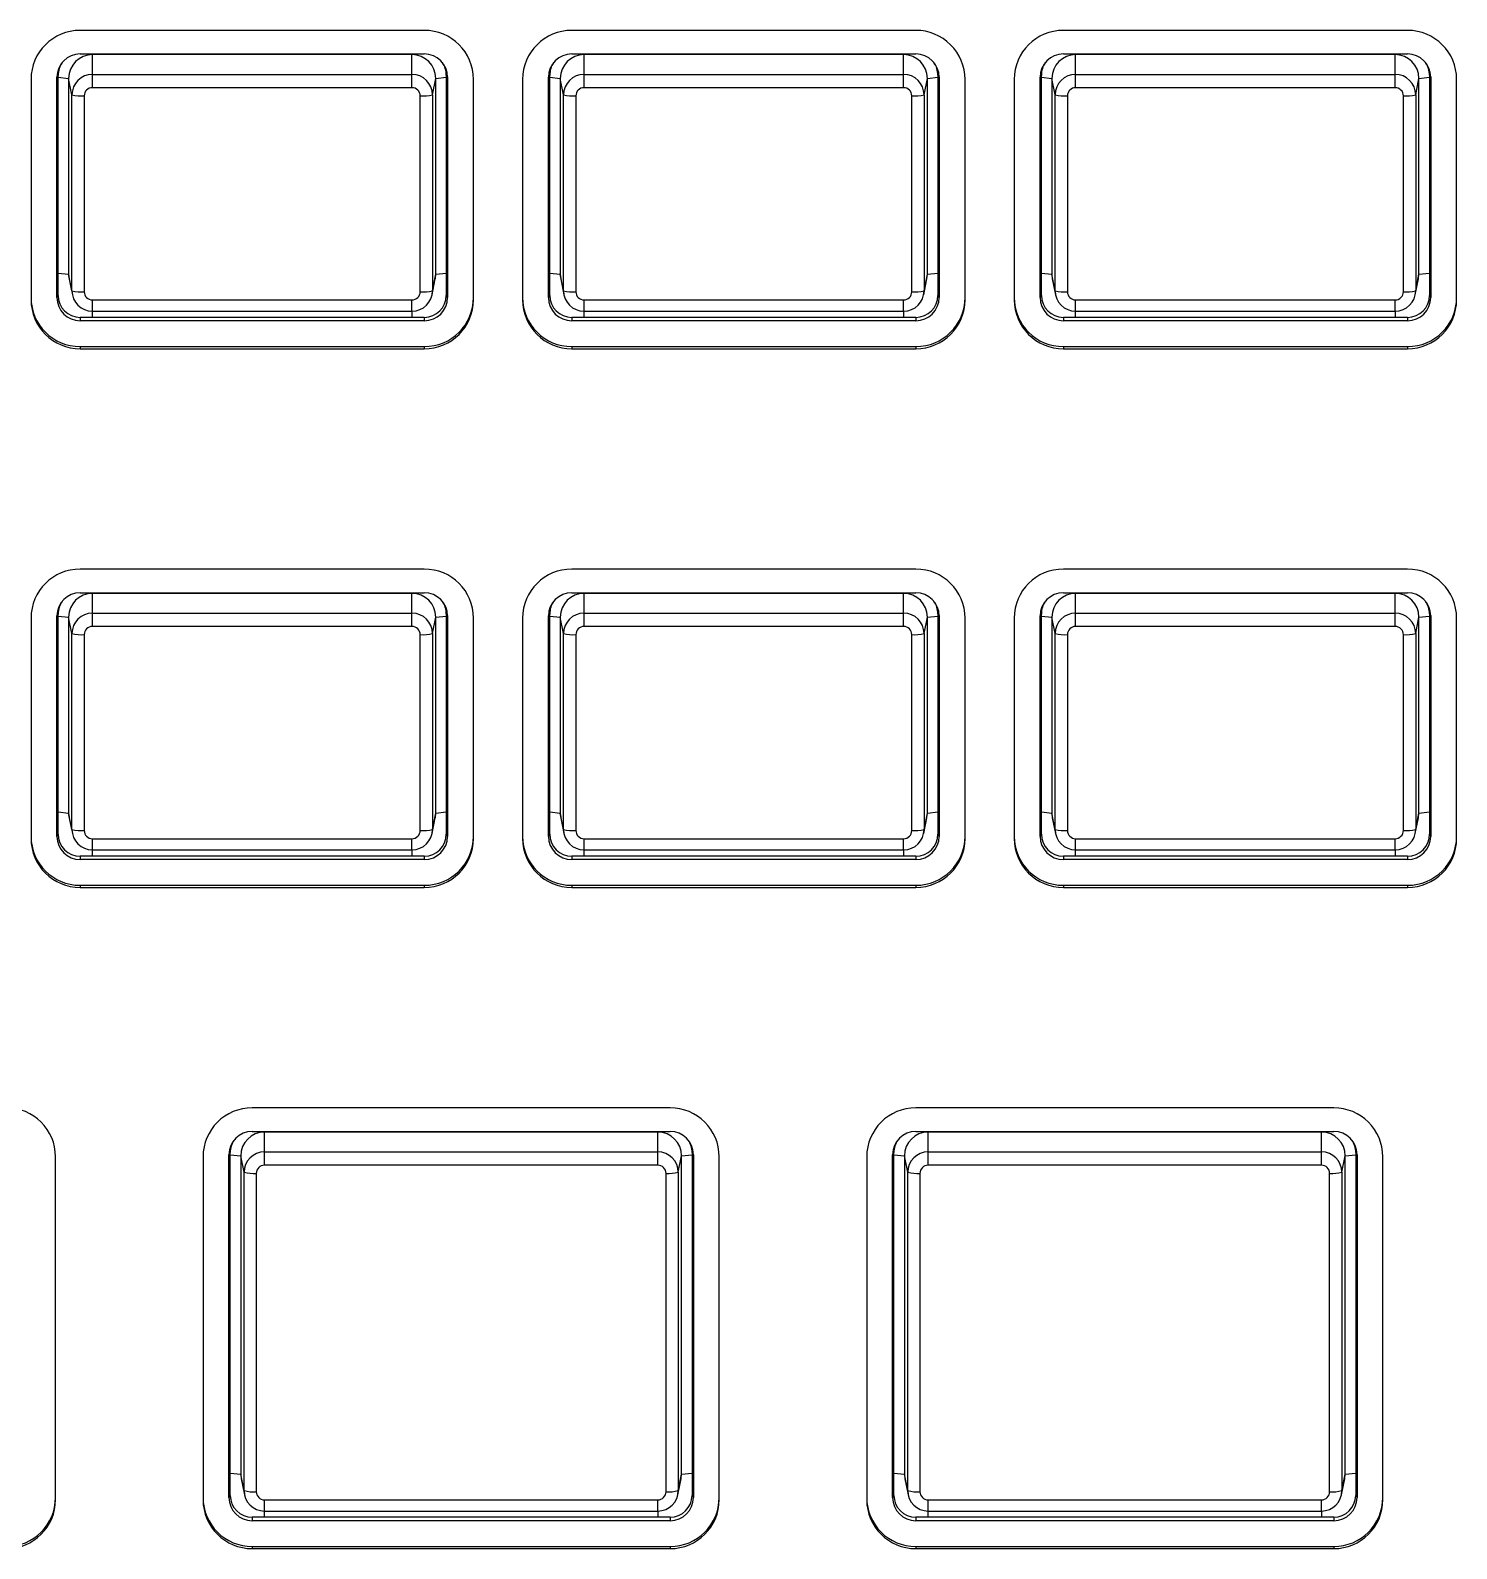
# Model space of a CAD drawing. Header units: millimetres. Extents: x 102 to 710, y 145 to 429.
# Drawn here: x 203.83 to 232.84, y 334.08 to 364.97 of the extents above; entities that cross this region are included whole.
import ezdxf

# ---------------------------------------------------------------- set-up
doc = ezdxf.new("R2010")
doc.units = ezdxf.units.MM

msp = doc.modelspace()

# ---------------------------------------------------------------- linework, layer by layer
at = {"color": 7, "linetype": 'Continuous', "lineweight": 25}
for p, q in [((211.8396, 364.9664), (204.8396, 364.9664)), ((221.8396, 364.9664), (214.8396, 364.9664)), ((231.8396, 364.9664), (224.8396, 364.9664)), ((204.8396, 364.4858), (211.8396, 364.4858)), ((211.5896, 364.4725), (205.0896, 364.4725)), ((205.0896, 364.0709), (205.0896, 364.4725)), ((211.5896, 364.0709), (211.5896, 364.4725)), ((214.8396, 364.4858), (221.8396, 364.4858)), ((221.5896, 364.4725), (215.0896, 364.4725)), ((215.0896, 364.0709), (215.0896, 364.4725)), ((221.5896, 364.0709), (221.5896, 364.4725)), ((224.8396, 364.4858), (231.8396, 364.4858)), ((231.5896, 364.4725), (225.0896, 364.4725)), ((225.0896, 364.0709), (225.0896, 364.4725)), ((231.5896, 364.0709), (231.5896, 364.4725)), ((203.8396, 363.9703), (203.8396, 359.4874)), ((204.3921, 364.0574), (204.3658, 364.0138)), ((204.3658, 359.531), (204.3658, 364.0138)), ((204.3921, 359.5746), (204.3921, 364.0574)), ((204.6726, 363.6555), (204.6056, 363.9903)), ((204.6056, 363.9903), (204.6056, 360.0055)), ((205.0896, 363.8005), (205.0896, 364.0709)), ((205.0896, 364.0709), (211.5896, 364.0709)), ((211.5896, 363.8005), (205.0896, 363.8005)), ((211.5896, 363.8005), (211.5896, 364.0709)), ((212.0066, 363.6555), (212.0737, 363.9903)), ((212.0737, 360.0055), (212.0737, 363.9903)), ((212.2872, 364.0574), (212.3134, 364.0138)), ((212.2872, 364.0574), (212.2872, 359.5746)), ((212.3134, 364.0138), (212.3134, 359.531)), ((212.8396, 359.4874), (212.8396, 363.9703)), ((213.8396, 363.9703), (213.8396, 359.4874)), ((214.3921, 364.0574), (214.3658, 364.0138)), ((214.3658, 359.531), (214.3658, 364.0138)), ((214.3921, 359.5746), (214.3921, 364.0574)), ((214.6726, 363.6555), (214.6056, 363.9903)), ((214.6056, 363.9903), (214.6056, 360.0055)), ((215.0896, 363.8005), (215.0896, 364.0709)), ((215.0896, 364.0709), (221.5896, 364.0709)), ((221.5896, 363.8005), (215.0896, 363.8005)), ((221.5896, 363.8005), (221.5896, 364.0709)), ((222.0066, 363.6555), (222.0737, 363.9903)), ((222.0737, 360.0055), (222.0737, 363.9903)), ((222.2872, 364.0574), (222.3134, 364.0138)), ((222.2872, 364.0574), (222.2872, 359.5746)), ((222.3134, 364.0138), (222.3134, 359.531)), ((222.8396, 359.4874), (222.8396, 363.9703)), ((223.8396, 363.9703), (223.8396, 359.4874)), ((224.3921, 364.0574), (224.3658, 364.0138)), ((224.3658, 359.531), (224.3658, 364.0138)), ((224.3921, 359.5746), (224.3921, 364.0574)), ((224.6726, 363.6555), (224.6056, 363.9903)), ((224.6056, 363.9903), (224.6056, 360.0055)), ((225.0896, 363.8005), (225.0896, 364.0709)), ((225.0896, 364.0709), (231.5896, 364.0709)), ((231.5896, 363.8005), (225.0896, 363.8005)), ((231.5896, 363.8005), (231.5896, 364.0709)), ((232.0066, 363.6555), (232.0737, 363.9903)), ((232.0737, 360.0055), (232.0737, 363.9903)), ((232.2872, 364.0574), (232.3134, 364.0138)), ((232.2872, 364.0574), (232.2872, 359.5746)), ((232.3134, 364.0138), (232.3134, 359.531)), ((232.8396, 359.4874), (232.8396, 363.9703)), ((204.6726, 359.6707), (204.6726, 363.6555)), ((204.9226, 363.6341), (204.9226, 359.6493)), ((211.7567, 359.6493), (211.7567, 363.6341)), ((212.0066, 363.6555), (212.0066, 359.6707)), ((214.6726, 359.6707), (214.6726, 363.6555)), ((214.9226, 363.6341), (214.9226, 359.6493)), ((221.7567, 359.6493), (221.7567, 363.6341)), ((222.0066, 363.6555), (222.0066, 359.6707)), ((224.6726, 359.6707), (224.6726, 363.6555)), ((224.9226, 363.6341), (224.9226, 359.6493)), ((231.7567, 359.6493), (231.7567, 363.6341)), ((232.0066, 363.6555), (232.0066, 359.6707)), ((204.6726, 359.6707), (204.6056, 360.0055)), ((204.6153, 359.9093), (204.681, 359.5878)), ((211.9983, 359.5878), (212.064, 359.9093)), ((212.0066, 359.6707), (212.0737, 360.0055)), ((214.6726, 359.6707), (214.6056, 360.0055)), ((214.6153, 359.9093), (214.681, 359.5878)), ((221.9983, 359.5878), (222.064, 359.9093)), ((222.0066, 359.6707), (222.0737, 360.0055)), ((224.6726, 359.6707), (224.6056, 360.0055)), ((224.6153, 359.9093), (224.681, 359.5878)), ((231.9983, 359.5878), (232.064, 359.9093)), ((232.0066, 359.6707), (232.0737, 360.0055)), ((204.3921, 359.5746), (204.3658, 359.531)), ((205.0896, 359.4829), (211.5896, 359.4829)), ((212.2872, 359.5746), (212.3134, 359.531)), ((214.3921, 359.5746), (214.3658, 359.531)), ((215.0896, 359.4829), (221.5896, 359.4829)), ((222.2872, 359.5746), (222.3134, 359.531)), ((224.3921, 359.5746), (224.3658, 359.531)), ((225.0896, 359.4829), (231.5896, 359.4829)), ((232.2872, 359.5746), (232.3134, 359.531)), ((205.0896, 359.2546), (211.5896, 359.2546)), ((215.0896, 359.2546), (221.5896, 359.2546)), ((225.0896, 359.2546), (231.5896, 359.2546)), ((204.8396, 359.1287), (204.8396, 359.059)), ((211.8396, 359.1287), (204.8396, 359.1287)), ((211.8396, 359.059), (204.8396, 359.059)), ((211.8396, 359.1287), (211.8396, 359.059)), ((214.8396, 359.1287), (214.8396, 359.059)), ((221.8396, 359.1287), (214.8396, 359.1287)), ((221.8396, 359.059), (214.8396, 359.059)), ((221.8396, 359.1287), (221.8396, 359.059)), ((224.8396, 359.1287), (224.8396, 359.059)), ((231.8396, 359.1287), (224.8396, 359.1287)), ((231.8396, 359.059), (224.8396, 359.059)), ((231.8396, 359.1287), (231.8396, 359.059)), ((204.8396, 358.5348), (204.8396, 358.4912)), ((204.8396, 358.5348), (211.8396, 358.5348)), ((204.8396, 358.4912), (211.8396, 358.4912)), ((211.8396, 358.5348), (211.8396, 358.4912)), ((214.8396, 358.5348), (214.8396, 358.4912)), ((214.8396, 358.5348), (221.8396, 358.5348)), ((214.8396, 358.4912), (221.8396, 358.4912)), ((221.8396, 358.5348), (221.8396, 358.4912)), ((224.8396, 358.5348), (224.8396, 358.4912)), ((224.8396, 358.5348), (231.8396, 358.5348)), ((224.8396, 358.4912), (231.8396, 358.4912)), ((231.8396, 358.5348), (231.8396, 358.4912)), ((211.8396, 354.0083), (204.8396, 354.0083)), ((221.8396, 354.0083), (214.8396, 354.0083)), ((231.8396, 354.0083), (224.8396, 354.0083)), ((204.8396, 353.5277), (211.8396, 353.5277)), ((211.5896, 353.5144), (205.0896, 353.5144)), ((205.0896, 353.1127), (205.0896, 353.5144)), ((211.5896, 353.1127), (211.5896, 353.5144)), ((214.8396, 353.5277), (221.8396, 353.5277)), ((221.5896, 353.5144), (215.0896, 353.5144)), ((215.0896, 353.1127), (215.0896, 353.5144)), ((221.5896, 353.1127), (221.5896, 353.5144)), ((224.8396, 353.5277), (231.8396, 353.5277)), ((225.0896, 353.1127), (225.0896, 353.5144)), ((231.5896, 353.5144), (225.0896, 353.5144)), ((231.5896, 353.1127), (231.5896, 353.5144)), ((203.8396, 353.0121), (203.8396, 348.5292)), ((204.3921, 353.0993), (204.3658, 353.0557)), ((204.3658, 348.5728), (204.3658, 353.0557)), ((204.3921, 348.6164), (204.3921, 353.0993)), ((204.6726, 352.6973), (204.6056, 353.0321)), ((204.6056, 353.0321), (204.6056, 349.0474)), ((205.0896, 352.8423), (205.0896, 353.1127)), ((205.0896, 353.1127), (211.5896, 353.1127)), ((211.5896, 352.8423), (211.5896, 353.1127)), ((212.0066, 352.6973), (212.0737, 353.0321)), ((212.0737, 349.0474), (212.0737, 353.0321)), ((212.2872, 353.0993), (212.3134, 353.0557)), ((212.2872, 353.0993), (212.2872, 348.6164)), ((212.3134, 353.0557), (212.3134, 348.5728)), ((212.8396, 348.5292), (212.8396, 353.0121)), ((213.8396, 353.0121), (213.8396, 348.5292)), ((214.3921, 353.0993), (214.3658, 353.0557)), ((214.3658, 348.5728), (214.3658, 353.0557)), ((214.3921, 348.6164), (214.3921, 353.0993)), ((214.6726, 352.6973), (214.6056, 353.0321)), ((214.6056, 353.0321), (214.6056, 349.0474)), ((215.0896, 352.8423), (215.0896, 353.1127)), ((215.0896, 353.1127), (221.5896, 353.1127)), ((221.5896, 352.8423), (221.5896, 353.1127)), ((222.0066, 352.6973), (222.0737, 353.0321)), ((222.0737, 349.0474), (222.0737, 353.0321)), ((222.2872, 353.0993), (222.3134, 353.0557)), ((222.2872, 353.0993), (222.2872, 348.6164)), ((222.3134, 353.0557), (222.3134, 348.5728)), ((222.8396, 348.5292), (222.8396, 353.0121)), ((223.8396, 353.0121), (223.8396, 348.5292)), ((224.3921, 353.0993), (224.3658, 353.0557)), ((224.3658, 348.5728), (224.3658, 353.0557)), ((224.3921, 348.6164), (224.3921, 353.0993)), ((224.6726, 352.6973), (224.6056, 353.0321)), ((224.6056, 353.0321), (224.6056, 349.0474)), ((225.0896, 352.8423), (225.0896, 353.1127)), ((225.0896, 353.1127), (231.5896, 353.1127)), ((231.5896, 352.8423), (231.5896, 353.1127)), ((232.0066, 352.6973), (232.0737, 353.0321)), ((232.0737, 349.0474), (232.0737, 353.0321)), ((232.2872, 353.0993), (232.3134, 353.0557)), ((232.2872, 353.0993), (232.2872, 348.6164)), ((232.3134, 353.0557), (232.3134, 348.5728)), ((232.8396, 348.5292), (232.8396, 353.0121)), ((204.6726, 348.7125), (204.6726, 352.6973)), ((204.9226, 352.6759), (204.9226, 348.6911)), ((211.5896, 352.8423), (205.0896, 352.8423)), ((211.7567, 348.6911), (211.7567, 352.6759)), ((212.0066, 352.6973), (212.0066, 348.7125)), ((214.6726, 348.7125), (214.6726, 352.6973)), ((214.9226, 352.6759), (214.9226, 348.6911)), ((221.5896, 352.8423), (215.0896, 352.8423)), ((221.7567, 348.6911), (221.7567, 352.6759)), ((222.0066, 352.6973), (222.0066, 348.7125)), ((224.6726, 348.7125), (224.6726, 352.6973)), ((224.9226, 352.6759), (224.9226, 348.6911)), ((231.5896, 352.8423), (225.0896, 352.8423)), ((231.7567, 348.6911), (231.7567, 352.6759)), ((232.0066, 352.6973), (232.0066, 348.7125)), ((204.6726, 348.7125), (204.6056, 349.0474)), ((212.0066, 348.7125), (212.0737, 349.0474)), ((214.6726, 348.7125), (214.6056, 349.0474)), ((222.0066, 348.7125), (222.0737, 349.0474)), ((224.6726, 348.7125), (224.6056, 349.0474)), ((232.0066, 348.7125), (232.0737, 349.0474)), ((204.6153, 348.9511), (204.681, 348.6297)), ((211.9983, 348.6297), (212.064, 348.9511)), ((214.6153, 348.9511), (214.681, 348.6297)), ((221.9983, 348.6297), (222.064, 348.9511)), ((224.6153, 348.9511), (224.681, 348.6297)), ((231.9983, 348.6297), (232.064, 348.9511)), ((204.3921, 348.6164), (204.3658, 348.5728)), ((205.0896, 348.5247), (211.5896, 348.5247)), ((212.2872, 348.6164), (212.3134, 348.5728)), ((214.3921, 348.6164), (214.3658, 348.5728)), ((215.0896, 348.5247), (221.5896, 348.5247)), ((222.2872, 348.6164), (222.3134, 348.5728)), ((224.3921, 348.6164), (224.3658, 348.5728)), ((225.0896, 348.5247), (231.5896, 348.5247)), ((232.2872, 348.6164), (232.3134, 348.5728)), ((204.8396, 348.1706), (204.8396, 348.1008)), ((211.8396, 348.1706), (204.8396, 348.1706)), ((211.8396, 348.1008), (204.8396, 348.1008)), ((205.0896, 348.2965), (211.5896, 348.2965)), ((211.8396, 348.1706), (211.8396, 348.1008)), ((214.8396, 348.1706), (214.8396, 348.1008)), ((221.8396, 348.1706), (214.8396, 348.1706)), ((221.8396, 348.1008), (214.8396, 348.1008)), ((215.0896, 348.2965), (221.5896, 348.2965)), ((221.8396, 348.1706), (221.8396, 348.1008)), ((224.8396, 348.1706), (224.8396, 348.1008)), ((231.8396, 348.1706), (224.8396, 348.1706)), ((231.8396, 348.1008), (224.8396, 348.1008)), ((225.0896, 348.2965), (231.5896, 348.2965)), ((231.8396, 348.1706), (231.8396, 348.1008)), ((204.8396, 347.5766), (204.8396, 347.533)), ((204.8396, 347.5766), (211.8396, 347.5766)), ((204.8396, 347.533), (211.8396, 347.533)), ((211.8396, 347.5766), (211.8396, 347.533)), ((214.8396, 347.5766), (214.8396, 347.533)), ((214.8396, 347.5766), (221.8396, 347.5766)), ((214.8396, 347.533), (221.8396, 347.533)), ((221.8396, 347.5766), (221.8396, 347.533)), ((224.8396, 347.5766), (224.8396, 347.533)), ((224.8396, 347.5766), (231.8396, 347.5766)), ((224.8396, 347.533), (231.8396, 347.533)), ((231.8396, 347.5766), (231.8396, 347.533)), ((216.8396, 343.0502), (208.3396, 343.0502)), ((230.3396, 343.0502), (221.8396, 343.0502)), ((208.3396, 342.5695), (216.8396, 342.5695)), ((216.5896, 342.5562), (208.5896, 342.5562)), ((208.5896, 342.1546), (208.5896, 342.5562)), ((216.5896, 342.1546), (216.5896, 342.5562)), ((221.8396, 342.5695), (230.3396, 342.5695)), ((230.0896, 342.5562), (222.0896, 342.5562)), ((222.0896, 342.1546), (222.0896, 342.5562)), ((230.0896, 342.1546), (230.0896, 342.5562)), ((204.3396, 335.0806), (204.3396, 342.054)), ((207.3396, 342.054), (207.3396, 335.0806)), ((207.8921, 342.1412), (207.8658, 342.0975)), ((207.8658, 335.1242), (207.8658, 342.0975)), ((207.8921, 335.1678), (207.8921, 342.1412)), ((208.1726, 341.7392), (208.1056, 342.074)), ((208.1056, 342.074), (208.1056, 335.5987)), ((208.5896, 341.8842), (208.5896, 342.1546)), ((208.5896, 342.1546), (216.5896, 342.1546)), ((216.5896, 341.8842), (208.5896, 341.8842)), ((216.5896, 341.8842), (216.5896, 342.1546)), ((217.0066, 341.7392), (217.0737, 342.074)), ((217.0737, 335.5987), (217.0737, 342.074)), ((217.2872, 342.1412), (217.3134, 342.0975)), ((217.2872, 342.1412), (217.2872, 335.1678)), ((217.3134, 342.0975), (217.3134, 335.1242)), ((217.8396, 335.0806), (217.8396, 342.054)), ((220.8396, 342.054), (220.8396, 335.0806)), ((221.3921, 342.1412), (221.3658, 342.0975)), ((221.3658, 335.1242), (221.3658, 342.0975)), ((221.3921, 335.1678), (221.3921, 342.1412)), ((221.6726, 341.7392), (221.6056, 342.074)), ((221.6056, 342.074), (221.6056, 335.5987)), ((222.0896, 341.8842), (222.0896, 342.1546)), ((222.0896, 342.1546), (230.0896, 342.1546)), ((230.0896, 341.8842), (222.0896, 341.8842)), ((230.0896, 341.8842), (230.0896, 342.1546)), ((230.5066, 341.7392), (230.5737, 342.074)), ((230.5737, 335.5987), (230.5737, 342.074)), ((230.7872, 342.1412), (230.8134, 342.0975)), ((230.7872, 342.1412), (230.7872, 335.1678)), ((230.8134, 342.0975), (230.8134, 335.1242)), ((231.3396, 335.0806), (231.3396, 342.054)), ((208.1726, 335.2639), (208.1726, 341.7392)), ((208.4226, 341.7178), (208.4226, 335.2425)), ((216.7567, 335.2425), (216.7567, 341.7178)), ((217.0066, 341.7392), (217.0066, 335.2639)), ((221.6726, 335.2639), (221.6726, 341.7392)), ((221.9226, 341.7178), (221.9226, 335.2425)), ((230.2567, 335.2425), (230.2567, 341.7178)), ((230.5066, 341.7392), (230.5066, 335.2639)), ((208.1726, 335.2639), (208.1056, 335.5987)), ((208.1153, 335.5025), (208.181, 335.181)), ((216.9983, 335.181), (217.064, 335.5025)), ((217.0066, 335.2639), (217.0737, 335.5987)), ((221.6726, 335.2639), (221.6056, 335.5987)), ((221.6153, 335.5025), (221.681, 335.181)), ((230.4983, 335.181), (230.564, 335.5025)), ((230.5066, 335.2639), (230.5737, 335.5987)), ((207.8921, 335.1678), (207.8658, 335.1242)), ((208.5896, 335.0761), (216.5896, 335.0761)), ((217.2872, 335.1678), (217.3134, 335.1242)), ((221.3921, 335.1678), (221.3658, 335.1242)), ((222.0896, 335.0761), (230.0896, 335.0761)), ((230.7872, 335.1678), (230.8134, 335.1242)), ((208.5896, 334.8479), (216.5896, 334.8479)), ((222.0896, 334.8479), (230.0896, 334.8479)), ((208.3396, 334.7219), (208.3396, 334.6522)), ((216.8396, 334.7219), (208.3396, 334.7219)), ((216.8396, 334.6522), (208.3396, 334.6522)), ((216.8396, 334.7219), (216.8396, 334.6522)), ((221.8396, 334.7219), (221.8396, 334.6522)), ((230.3396, 334.7219), (221.8396, 334.7219)), ((230.3396, 334.6522), (221.8396, 334.6522)), ((230.3396, 334.7219), (230.3396, 334.6522)), ((208.3396, 334.128), (216.8396, 334.128)), ((208.3396, 334.128), (208.3396, 334.0844)), ((208.3396, 334.0844), (216.8396, 334.0844)), ((216.8396, 334.128), (216.8396, 334.0844)), ((221.8396, 334.128), (230.3396, 334.128)), ((221.8396, 334.128), (221.8396, 334.0844)), ((221.8396, 334.0844), (230.3396, 334.0844)), ((230.3396, 334.128), (230.3396, 334.0844))]:
    msp.add_line(p, q, dxfattribs=at)
at = {"color": 8, "linetype": 'Continuous', "lineweight": 25}
for p, q in [((205.0896, 364.4858), (205.0896, 364.4725)), ((211.5896, 364.4725), (211.5896, 364.4858)), ((215.0896, 364.4858), (215.0896, 364.4725)), ((221.5896, 364.4725), (221.5896, 364.4858)), ((225.0896, 364.4858), (225.0896, 364.4725)), ((231.5896, 364.4725), (231.5896, 364.4858)), ((204.3921, 364.0124), (204.6056, 363.9903)), ((212.0737, 363.9903), (212.2872, 364.0124)), ((214.3921, 364.0124), (214.6056, 363.9903)), ((222.0737, 363.9903), (222.2872, 364.0124)), ((224.3921, 364.0124), (224.6056, 363.9903)), ((232.0737, 363.9903), (232.2872, 364.0124)), ((204.3921, 360.0277), (204.6056, 360.0055)), ((212.0737, 360.0055), (212.2872, 360.0277)), ((214.3921, 360.0277), (214.6056, 360.0055)), ((222.0737, 360.0055), (222.2872, 360.0277)), ((224.3921, 360.0277), (224.6056, 360.0055)), ((232.0737, 360.0055), (232.2872, 360.0277)), ((205.0896, 359.2546), (205.0896, 359.4829)), ((211.5896, 359.2546), (211.5896, 359.4829)), ((215.0896, 359.2546), (215.0896, 359.4829)), ((221.5896, 359.2546), (221.5896, 359.4829)), ((225.0896, 359.2546), (225.0896, 359.4829)), ((231.5896, 359.2546), (231.5896, 359.4829)), ((205.0896, 359.1287), (205.0896, 359.2546)), ((211.5896, 359.2546), (211.5896, 359.1287)), ((215.0896, 359.1287), (215.0896, 359.2546)), ((221.5896, 359.2546), (221.5896, 359.1287)), ((225.0896, 359.1287), (225.0896, 359.2546)), ((231.5896, 359.2546), (231.5896, 359.1287)), ((205.0896, 353.5277), (205.0896, 353.5144)), ((211.5896, 353.5144), (211.5896, 353.5277)), ((215.0896, 353.5277), (215.0896, 353.5144)), ((221.5896, 353.5144), (221.5896, 353.5277)), ((225.0896, 353.5277), (225.0896, 353.5144)), ((231.5896, 353.5144), (231.5896, 353.5277)), ((204.3921, 353.0543), (204.6056, 353.0321)), ((212.0737, 353.0321), (212.2872, 353.0543)), ((214.3921, 353.0543), (214.6056, 353.0321)), ((222.0737, 353.0321), (222.2872, 353.0543)), ((224.3921, 353.0543), (224.6056, 353.0321)), ((232.0737, 353.0321), (232.2872, 353.0543)), ((204.3921, 349.0695), (204.6056, 349.0474)), ((212.0737, 349.0474), (212.2872, 349.0695)), ((214.3921, 349.0695), (214.6056, 349.0474)), ((222.0737, 349.0474), (222.2872, 349.0695)), ((224.3921, 349.0695), (224.6056, 349.0474)), ((232.0737, 349.0474), (232.2872, 349.0695)), ((205.0896, 348.2965), (205.0896, 348.5247)), ((211.5896, 348.2965), (211.5896, 348.5247)), ((215.0896, 348.2965), (215.0896, 348.5247)), ((221.5896, 348.2965), (221.5896, 348.5247)), ((225.0896, 348.2965), (225.0896, 348.5247)), ((231.5896, 348.2965), (231.5896, 348.5247)), ((205.0896, 348.1706), (205.0896, 348.2965)), ((211.5896, 348.2965), (211.5896, 348.1706)), ((215.0896, 348.1706), (215.0896, 348.2965)), ((221.5896, 348.2965), (221.5896, 348.1706)), ((225.0896, 348.1706), (225.0896, 348.2965)), ((231.5896, 348.2965), (231.5896, 348.1706)), ((208.5896, 342.5695), (208.5896, 342.5562)), ((216.5896, 342.5562), (216.5896, 342.5695)), ((222.0896, 342.5695), (222.0896, 342.5562)), ((230.0896, 342.5562), (230.0896, 342.5695)), ((207.8921, 342.0962), (208.1056, 342.074)), ((217.0737, 342.074), (217.2872, 342.0962)), ((221.3921, 342.0962), (221.6056, 342.074)), ((230.5737, 342.074), (230.7872, 342.0962)), ((207.8921, 335.6209), (208.1056, 335.5987)), ((217.0737, 335.5987), (217.2872, 335.6209)), ((221.3921, 335.6209), (221.6056, 335.5987)), ((230.5737, 335.5987), (230.7872, 335.6209)), ((208.5896, 334.8479), (208.5896, 335.0761)), ((216.5896, 334.8479), (216.5896, 335.0761)), ((222.0896, 334.8479), (222.0896, 335.0761)), ((230.0896, 334.8479), (230.0896, 335.0761)), ((208.5896, 334.7219), (208.5896, 334.8479)), ((216.5896, 334.8479), (216.5896, 334.7219)), ((222.0896, 334.7219), (222.0896, 334.8479)), ((230.0896, 334.8479), (230.0896, 334.7219))]:
    msp.add_line(p, q, dxfattribs=at)
at = {"color": 7, "linetype": 'Continuous', "lineweight": 25, "flags": 128}
for points in [[(204.6056, 360.0055), (204.6149, 359.9114), (204.6153, 359.9093)], [(212.064, 359.9093), (212.0644, 359.9114), (212.0737, 360.0055)], [(214.6056, 360.0055), (214.6149, 359.9114), (214.6153, 359.9093)], [(222.064, 359.9093), (222.0644, 359.9114), (222.0737, 360.0055)], [(224.6056, 360.0055), (224.6149, 359.9114), (224.6153, 359.9093)], [(232.064, 359.9093), (232.0644, 359.9114), (232.0737, 360.0055)], [(204.6056, 349.0474), (204.6149, 348.9533), (204.6153, 348.9511)], [(212.064, 348.9511), (212.0644, 348.9533), (212.0737, 349.0474)], [(214.6056, 349.0474), (214.6149, 348.9533), (214.6153, 348.9511)], [(222.064, 348.9511), (222.0644, 348.9533), (222.0737, 349.0474)], [(224.6056, 349.0474), (224.6149, 348.9533), (224.6153, 348.9511)], [(232.064, 348.9511), (232.0644, 348.9533), (232.0737, 349.0474)], [(208.1056, 335.5987), (208.1149, 335.5046), (208.1153, 335.5025)], [(217.064, 335.5025), (217.0644, 335.5046), (217.0737, 335.5987)], [(221.6056, 335.5987), (221.6149, 335.5046), (221.6153, 335.5025)], [(230.564, 335.5025), (230.5644, 335.5046), (230.5737, 335.5987)]]:
    msp.add_lwpolyline(points, dxfattribs=at)
at = {"color": 7, "linetype": 'Continuous', "lineweight": 25}
for centre, radius, start, end in [((204.8377, 363.9683), 0.9981, 89.89091, 179.89065), ((211.8415, 363.9683), 0.9981, 0.10938, 90.10907), ((214.8377, 363.9683), 0.9981, 89.89093, 179.89062), ((221.8415, 363.9684), 0.9981, 0.10919, 90.10926), ((224.8377, 363.9683), 0.9981, 89.89096, 179.89059), ((231.8415, 363.9683), 0.9981, 0.10941, 90.10904), ((204.8387, 364.0129), 0.4729, 89.89098, 179.89048), ((205.0887, 363.9893), 0.4831, 89.89101, 179.89064), ((211.5906, 363.9893), 0.4831, 0.10929, 90.10906), ((211.8405, 364.0129), 0.4729, 0.1094, 90.10906), ((214.8387, 364.0129), 0.4729, 89.89094, 179.8906), ((215.0887, 363.9893), 0.4831, 89.89094, 179.89071), ((221.5906, 363.9893), 0.4831, 0.10923, 90.10901), ((221.8405, 364.0129), 0.4729, 0.10964, 90.10904), ((224.8387, 364.0129), 0.4729, 89.89083, 179.89071), ((225.0887, 363.9893), 0.4832, 89.89121, 179.89033), ((231.5906, 363.9893), 0.4831, 0.10923, 90.10901), ((231.8405, 364.0129), 0.4729, 0.10964, 90.10881), ((204.8369, 364.0573), 0.4449, 145.30321, 179.9847), ((211.8424, 364.0573), 0.4449, 0.01522, 34.69676), ((214.8369, 364.0573), 0.4449, 145.30324, 179.98478), ((221.8423, 364.0573), 0.4449, 0.01754, 34.69406), ((224.837, 364.0573), 0.4449, 145.30594, 179.98246), ((231.8424, 364.0573), 0.4448, 0.01433, 34.69751), ((205.0888, 363.6547), 0.4162, 89.89095, 179.89039), ((205.0893, 363.6337), 0.1667, 89.89111, 179.89031), ((211.5904, 363.6547), 0.4162, 0.10964, 90.10908), ((211.5899, 363.6337), 0.1667, 0.10938, 90.1092), ((215.0888, 363.6547), 0.4162, 89.89092, 179.89036), ((215.0893, 363.6337), 0.1667, 89.8908, 179.89062), ((221.5904, 363.6547), 0.4162, 0.10971, 90.10901), ((221.5899, 363.6337), 0.1667, 0.10957, 90.10869), ((225.0888, 363.6547), 0.4162, 89.89099, 179.89029), ((225.0893, 363.6337), 0.1667, 89.89093, 179.89016), ((231.5904, 363.6547), 0.4162, 0.10971, 90.10901), ((231.59, 363.6337), 0.1667, 0.10893, 90.10934), ((204.862, 364.3967), 0.765, 255.66761, 274.54151), ((211.8173, 364.3967), 0.7651, 265.45857, 284.33229), ((214.862, 364.3967), 0.7651, 255.66771, 274.54143), ((221.8173, 364.3967), 0.7651, 265.45862, 284.3322), ((224.862, 364.3967), 0.765, 255.66762, 274.54148), ((231.8173, 364.3967), 0.7651, 265.45862, 284.3322), ((204.8377, 359.5329), 0.9981, 180.10952, 270.10892), ((204.8377, 359.4893), 0.9981, 180.10956, 270.10888), ((204.8387, 359.5319), 0.4729, 180.10952, 270.10902), ((204.8388, 359.5754), 0.4467, 180.10934, 270.10917), ((204.862, 360.4119), 0.765, 255.66761, 274.54151), ((205.0888, 359.6715), 0.4162, 180.10935, 270.10905), ((205.0893, 359.6496), 0.1667, 180.10969, 270.10889), ((211.5904, 359.6715), 0.4162, 269.89092, 359.89062), ((211.5899, 359.6496), 0.1667, 269.8908, 359.89062), ((211.8173, 360.4119), 0.7651, 265.45857, 284.33229), ((211.8405, 359.5754), 0.4467, 269.89085, 359.89067), ((211.8415, 359.5329), 0.9981, 269.8911, 359.89045), ((211.8405, 359.5319), 0.4729, 269.89094, 359.8906), ((211.8415, 359.4893), 0.9981, 269.89115, 359.8904), ((214.8377, 359.5329), 0.9981, 180.10955, 270.1089), ((214.8377, 359.4893), 0.9981, 180.1096, 270.10885), ((214.8387, 359.5319), 0.4729, 180.1094, 270.10906), ((214.8388, 359.5754), 0.4467, 180.10933, 270.10915), ((214.862, 360.4119), 0.7651, 255.66771, 274.54143), ((215.0888, 359.6715), 0.4162, 180.10938, 270.10908), ((215.0893, 359.6496), 0.1667, 180.10938, 270.1092), ((221.5904, 359.6715), 0.4162, 269.89099, 359.89055), ((221.5899, 359.6496), 0.1667, 269.89131, 359.89043), ((221.8173, 360.4119), 0.7651, 265.45862, 284.3322), ((221.8405, 359.5754), 0.4467, 269.89073, 359.89067), ((221.8415, 359.5329), 0.9981, 269.89091, 359.89064), ((221.8405, 359.5319), 0.4729, 269.89096, 359.89036), ((221.8415, 359.4893), 0.9981, 269.89096, 359.89059), ((224.8377, 359.5329), 0.9981, 180.10957, 270.10887), ((224.8377, 359.4893), 0.9981, 180.10962, 270.10883), ((224.8387, 359.5319), 0.4729, 180.10929, 270.10917), ((224.8388, 359.5754), 0.4467, 180.10923, 270.10913), ((224.862, 360.4119), 0.765, 255.66762, 274.54148), ((225.0888, 359.6715), 0.4162, 180.10945, 270.10901), ((225.0893, 359.6496), 0.1667, 180.10984, 270.10907), ((231.5904, 359.6715), 0.4162, 269.89099, 359.89055), ((231.59, 359.6496), 0.1667, 269.89066, 359.89107), ((231.8173, 360.4119), 0.7651, 265.45862, 284.3322), ((231.8405, 359.5754), 0.4467, 269.89097, 359.89067), ((231.8415, 359.5329), 0.9981, 269.89113, 359.89043), ((231.8405, 359.5319), 0.4729, 269.89119, 359.89036), ((231.8415, 359.4893), 0.9981, 269.89117, 359.89038), ((204.8377, 353.0102), 0.9981, 89.89108, 179.89048), ((211.8415, 353.0102), 0.9981, 0.10955, 90.1089), ((214.8377, 353.0102), 0.9981, 89.8911, 179.89045), ((221.8415, 353.0102), 0.9981, 0.10936, 90.10909), ((224.8377, 353.0102), 0.9981, 89.89113, 179.89043), ((231.8415, 353.0102), 0.9981, 0.10957, 90.10887), ((204.8387, 353.0548), 0.4729, 89.89107, 179.89062), ((204.8368, 353.0992), 0.4448, 145.29999, 179.98793), ((205.0887, 353.0312), 0.4831, 89.89079, 179.89064), ((211.5906, 353.0312), 0.4831, 0.10929, 90.10928), ((211.8405, 353.0548), 0.4729, 0.10927, 90.10896), ((211.8424, 353.0992), 0.4448, 0.012, 34.69999), ((214.8387, 353.0548), 0.4729, 89.89104, 179.89073), ((214.8368, 353.0992), 0.4448, 145.30001, 179.988), ((215.0887, 353.0312), 0.4831, 89.89072, 179.89071), ((221.5906, 353.0312), 0.4831, 0.10923, 90.10923), ((221.8405, 353.0548), 0.4729, 0.10951, 90.10895), ((221.8424, 353.0992), 0.4448, 0.01431, 34.69729), ((224.8387, 353.0548), 0.4729, 89.89092, 179.89085), ((224.8369, 353.0992), 0.4448, 145.30271, 179.98569), ((225.0887, 353.0312), 0.4831, 89.89099, 179.89033), ((231.5906, 353.0312), 0.4831, 0.10923, 90.10923), ((231.8405, 353.0548), 0.4729, 0.10951, 90.10872), ((231.8424, 353.0992), 0.4448, 0.01431, 34.69729), ((205.0888, 352.6965), 0.4162, 89.89095, 179.89065), ((211.5904, 352.6965), 0.4162, 0.10938, 90.10908), ((215.0888, 352.6965), 0.4162, 89.89092, 179.89062), ((221.5904, 352.6965), 0.4162, 0.10945, 90.10901), ((225.0888, 352.6965), 0.4162, 89.89099, 179.89055), ((231.5904, 352.6965), 0.4162, 0.10945, 90.10901), ((204.862, 353.4386), 0.7651, 255.6687, 274.54042), ((205.0893, 352.6756), 0.1667, 89.89111, 179.89095), ((211.5899, 352.6756), 0.1667, 0.10874, 90.1092), ((211.8173, 353.4386), 0.7651, 265.45966, 284.3312), ((214.862, 353.4386), 0.7651, 255.6688, 274.54034), ((215.0893, 352.6756), 0.1667, 89.8908, 179.89126), ((221.5899, 352.6756), 0.1667, 0.10893, 90.1087), ((221.8173, 353.4387), 0.7652, 265.45971, 284.33111), ((224.862, 353.4386), 0.7651, 255.66871, 274.54039), ((225.0893, 352.6756), 0.1667, 89.89093, 179.8908), ((231.59, 352.6756), 0.1667, 0.10829, 90.10934), ((231.8173, 353.4387), 0.7652, 265.45971, 284.33111), ((204.862, 349.4539), 0.7651, 255.66883, 274.54072), ((205.0888, 348.7133), 0.4162, 180.10948, 270.10905), ((205.0893, 348.6914), 0.1667, 180.10937, 270.10922), ((211.5904, 348.7133), 0.4162, 269.89092, 359.89049), ((211.5899, 348.6914), 0.1667, 269.89048, 359.89094), ((211.8173, 349.4539), 0.7651, 265.45936, 284.33107), ((214.862, 349.4539), 0.7651, 255.66893, 274.54064), ((215.0888, 348.7133), 0.4162, 180.10951, 270.10908), ((215.0893, 348.6914), 0.1667, 180.10906, 270.10952), ((221.5904, 348.7133), 0.4162, 269.89099, 359.89042), ((221.5899, 348.6914), 0.1667, 269.89098, 359.89075), ((221.8173, 349.4539), 0.7651, 265.45941, 284.33098), ((224.862, 349.4539), 0.7651, 255.66884, 274.54069), ((225.0888, 348.7133), 0.4162, 180.10958, 270.10901), ((225.0893, 348.6914), 0.1667, 180.10952, 270.10939), ((231.5904, 348.7133), 0.4162, 269.89099, 359.89042), ((231.59, 348.6914), 0.1667, 269.89034, 359.89139), ((231.8173, 349.4539), 0.7651, 265.45941, 284.33098), ((204.8377, 348.5747), 0.9981, 180.10946, 270.10899), ((204.8377, 348.5311), 0.9981, 180.10943, 270.10901), ((204.8387, 348.5737), 0.4729, 180.1095, 270.10893), ((204.8388, 348.6173), 0.4467, 180.10945, 270.10893), ((211.8405, 348.6173), 0.4467, 269.89109, 359.89056), ((211.8415, 348.5747), 0.9981, 269.89104, 359.89051), ((211.8405, 348.5737), 0.4729, 269.89104, 359.89062), ((211.8415, 348.5311), 0.9981, 269.89102, 359.89053), ((214.8377, 348.5747), 0.9981, 180.10949, 270.10896), ((214.8377, 348.5311), 0.9981, 180.10947, 270.10898), ((214.8387, 348.5737), 0.4729, 180.10938, 270.10896), ((214.8388, 348.6173), 0.4467, 180.10944, 270.10891), ((221.8405, 348.6173), 0.4467, 269.89097, 359.89056), ((221.8415, 348.5747), 0.9981, 269.89085, 359.8907), ((221.8405, 348.5737), 0.4729, 269.89105, 359.89038), ((221.8415, 348.5311), 0.9981, 269.89083, 359.89072), ((224.8377, 348.5747), 0.9981, 180.10951, 270.10894), ((224.8377, 348.5311), 0.9981, 180.10949, 270.10896), ((224.8387, 348.5737), 0.4729, 180.10927, 270.10908), ((224.8388, 348.6173), 0.4467, 180.10935, 270.10889), ((231.8405, 348.6173), 0.4467, 269.89121, 359.89056), ((231.8415, 348.5747), 0.9981, 269.89106, 359.89049), ((231.8405, 348.5737), 0.4729, 269.89128, 359.89038), ((231.8415, 348.5311), 0.9981, 269.89104, 359.89051), ((203.3415, 342.0521), 0.9981, 0.10938, 90.10905), ((208.3377, 342.0521), 0.9981, 89.89094, 179.89061), ((216.8415, 342.0521), 0.9981, 0.10941, 90.10903), ((221.8377, 342.0521), 0.9981, 89.89088, 179.89078), ((230.3415, 342.0521), 0.9981, 0.10939, 90.10906), ((208.3387, 342.0966), 0.4729, 89.89107, 179.89047), ((208.5887, 342.0731), 0.4831, 89.89095, 179.89059), ((216.5906, 342.0731), 0.4831, 0.10936, 90.1091), ((216.8405, 342.0966), 0.4729, 0.10961, 90.10885), ((221.8387, 342.0966), 0.4729, 89.89128, 179.89038), ((222.0887, 342.0731), 0.4831, 89.89094, 179.89071), ((230.0906, 342.0731), 0.4831, 0.10942, 90.10893), ((230.3405, 342.0966), 0.4729, 0.10972, 90.10885), ((208.3368, 342.1411), 0.4448, 145.29996, 179.98786), ((216.8424, 342.1411), 0.4448, 0.012, 34.69999), ((221.8369, 342.141), 0.4448, 145.30271, 179.98569), ((230.3425, 342.1411), 0.4447, 0.00968, 34.70269), ((208.5888, 341.7384), 0.4162, 89.89105, 179.89055), ((208.5893, 341.7174), 0.1667, 89.89103, 179.89055), ((216.5904, 341.7384), 0.4162, 0.10951, 90.10895), ((216.5899, 341.7174), 0.1667, 0.10922, 90.1092), ((222.0888, 341.7384), 0.4162, 89.89112, 179.89042), ((222.0893, 341.7174), 0.1667, 89.89131, 179.89059), ((230.0904, 341.7384), 0.4162, 0.10944, 90.10877), ((230.0899, 341.7174), 0.1667, 0.10968, 90.10843), ((208.362, 342.4805), 0.7651, 255.66846, 274.54087), ((216.8173, 342.4805), 0.7651, 265.45916, 284.33149), ((221.862, 342.4805), 0.7651, 255.66868, 274.54071), ((230.3173, 342.4805), 0.7651, 265.45919, 284.33149), ((203.3415, 335.1261), 0.9981, 269.89099, 359.89057), ((203.3415, 335.0825), 0.9981, 269.89099, 359.89057), ((208.3377, 335.1261), 0.9981, 180.10944, 270.10902), ((208.3377, 335.0825), 0.9981, 180.10944, 270.10902), ((208.3387, 335.1251), 0.4729, 180.10948, 270.109), ((208.3388, 335.1686), 0.4467, 180.10945, 270.10902), ((208.362, 336.0052), 0.7651, 255.66847, 274.54092), ((208.5888, 335.2647), 0.4162, 180.10939, 270.10905), ((208.5893, 335.2428), 0.1667, 180.10937, 270.1091), ((216.5904, 335.2647), 0.4162, 269.89095, 359.89055), ((216.5899, 335.2428), 0.1667, 269.89068, 359.89086), ((216.8173, 336.0052), 0.7651, 265.45911, 284.33149), ((216.8405, 335.1686), 0.4467, 269.89098, 359.89061), ((216.8405, 335.1251), 0.4729, 269.89108, 359.89044), ((216.8415, 335.1261), 0.9981, 269.89101, 359.89054), ((216.8415, 335.0825), 0.9981, 269.89101, 359.89054), ((221.8377, 335.1261), 0.9981, 180.10927, 270.10908), ((221.8377, 335.0825), 0.9981, 180.10927, 270.10907), ((221.8387, 335.1251), 0.4729, 180.10958, 270.10879), ((221.8388, 335.1686), 0.4467, 180.10944, 270.10886), ((221.862, 336.0052), 0.7651, 255.66868, 274.54076), ((222.0888, 335.2647), 0.4162, 180.10952, 270.10898), ((222.0893, 335.2428), 0.1667, 180.10933, 270.10882), ((230.0904, 335.2647), 0.4162, 269.89113, 359.89062), ((230.0899, 335.2428), 0.1667, 269.89145, 359.8904), ((230.3173, 336.0052), 0.7651, 265.45914, 284.33149), ((230.3405, 335.1686), 0.4467, 269.89091, 359.89056), ((230.3405, 335.1251), 0.4729, 269.89108, 359.89033), ((230.3415, 335.1261), 0.9981, 269.89099, 359.89056), ((230.3415, 335.0825), 0.9981, 269.89099, 359.89056)]:
    msp.add_arc(centre, radius, start, end, dxfattribs=at)

doc.saveas('drawing.dxf')
